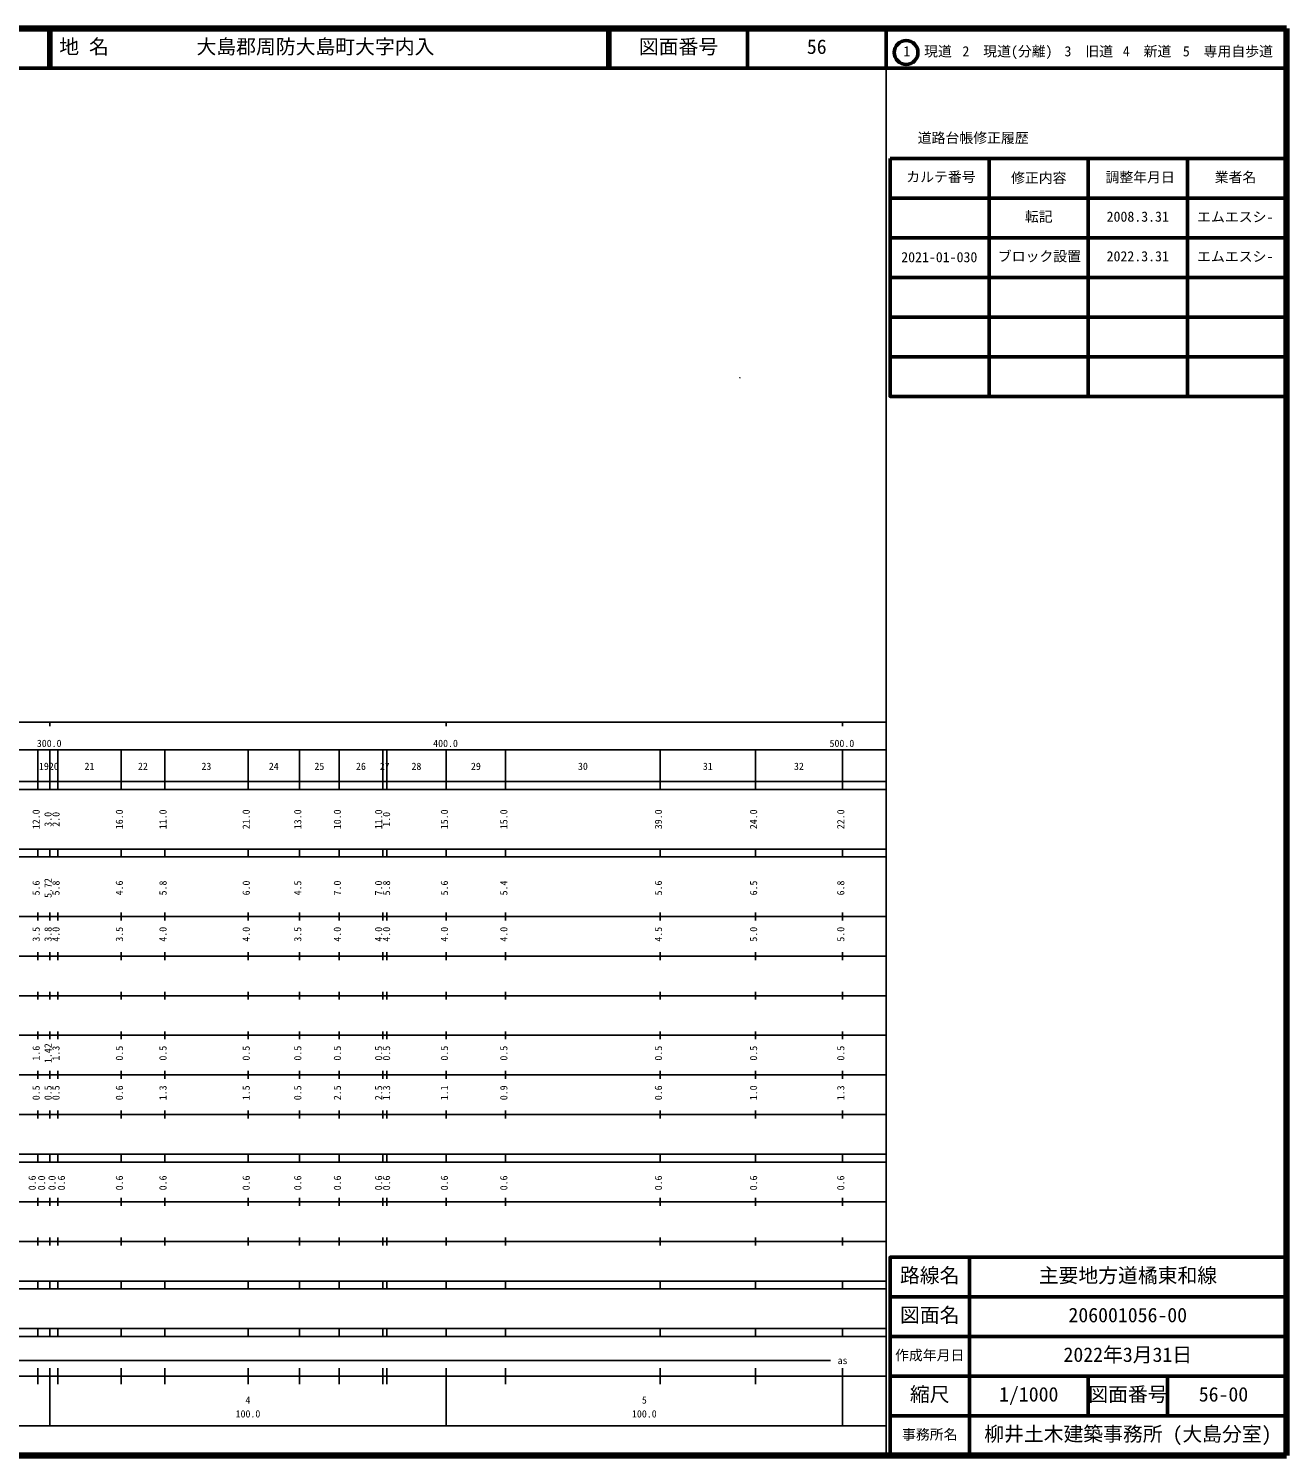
# Model space of a CAD drawing. Units: millimetres on the paper. Extents: x 40 to 680, y 20 to 380.
# Drawn here: x 362.6 to 680, y 20 to 380 of the extents above; entities that cross this region are included whole.
import ezdxf
from ezdxf.enums import TextEntityAlignment as Align

# ---------------------------------------------------------------- set-up
doc = ezdxf.new("R2010")
doc.units = ezdxf.units.MM
for name, color, linetype, lineweight in [('M-BMK-HTXT', 7, 'Continuous', 13), ('M-TTL', 2, 'Continuous', 140), ('M-TTL-BAND', 7, 'Continuous', 25), ('M-TTL-FRAM', 2, 'Continuous', 50), ('M-TTL-LINE', 7, 'Continuous', 50)]:
    doc.layers.add(name, color=color, linetype=linetype, lineweight=lineweight)
doc.layers.add('M-TTL-TXT', color=7, linetype='Continuous')
doc.styles.add('ＭＳ ゴシック', font='')
doc.styles.get('ＭＳ ゴシック').set_extended_font_data('MS Gothic')

msp = doc.modelspace()

# ---------------------------------------------------------------- linework, layer by layer
at = {"layer": 'M-BMK-HTXT'}
for radius in [0.0313, 0.025, 0.0188, 0.0125, 0.0063]:
    msp.add_circle((542.128, 291.894), radius, dxfattribs=at)
at = {"layer": 'M-TTL'}
for p, q in [((680, 380), (40, 380)), ((680, 20), (680, 380)), ((40, 20), (680, 20))]:
    msp.add_line(p, q, dxfattribs=at)
at = {"layer": 'M-TTL-BAND'}
for p, q in [((579, 20), (579, 370)), ((40, 205), (579, 205)), ((368, 205), (368, 204)), ((468, 205), (468, 204)), ((568, 205), (568, 204)), ((68, 198), (579, 198)), ((365, 188), (365, 198)), ((368, 188), (368, 198)), ((370, 188), (370, 198)), ((386, 188), (386, 198)), ((397, 188), (397, 198)), ((418, 188), (418, 198)), ((431, 188), (431, 198)), ((441, 188), (441, 198)), ((452, 188), (452, 198)), ((453, 188), (453, 198)), ((468, 188), (468, 198)), ((483, 188), (483, 198)), ((522, 188), (522, 198)), ((546, 188), (546, 198)), ((568, 188), (568, 198)), ((40, 190), (579, 190)), ((40, 188), (579, 188)), ((40, 173), (579, 173)), ((365, 171), (365, 173)), ((368, 171), (368, 173)), ((370, 171), (370, 173)), ((386, 171), (386, 173)), ((397, 171), (397, 173)), ((418, 171), (418, 173)), ((431, 171), (431, 173)), ((441, 171), (441, 173)), ((452, 171), (452, 173)), ((453, 171), (453, 173)), ((468, 171), (468, 173)), ((483, 171), (483, 173)), ((522, 171), (522, 173)), ((546, 171), (546, 173)), ((568, 171), (568, 173)), ((40, 171), (579, 171)), ((40, 156), (579, 156)), ((365, 155), (365, 157)), ((368, 155), (368, 157)), ((370, 155), (370, 157)), ((386, 155), (386, 157)), ((397, 155), (397, 157)), ((418, 155), (418, 157)), ((431, 155), (431, 157)), ((441, 155), (441, 157)), ((452, 155), (452, 157)), ((453, 155), (453, 157)), ((468, 155), (468, 157)), ((483, 155), (483, 157)), ((522, 155), (522, 157)), ((546, 155), (546, 157)), ((568, 155), (568, 157)), ((46, 146), (579, 146)), ((365, 145), (365, 147)), ((368, 145), (368, 147)), ((370, 145), (370, 147)), ((386, 145), (386, 147)), ((397, 145), (397, 147)), ((418, 145), (418, 147)), ((431, 145), (431, 147)), ((441, 145), (441, 147)), ((452, 145), (452, 147)), ((453, 145), (453, 147)), ((468, 145), (468, 147)), ((483, 145), (483, 147)), ((522, 145), (522, 147)), ((546, 145), (546, 147)), ((568, 145), (568, 147)), ((365, 135), (365, 137)), ((368, 135), (368, 137)), ((370, 135), (370, 137)), ((386, 135), (386, 137)), ((397, 135), (397, 137)), ((418, 135), (418, 137)), ((431, 135), (431, 137)), ((441, 135), (441, 137)), ((452, 135), (452, 137)), ((453, 135), (453, 137)), ((468, 135), (468, 137)), ((483, 135), (483, 137)), ((522, 135), (522, 137)), ((546, 135), (546, 137)), ((568, 135), (568, 137)), ((52, 136), (579, 136)), ((46, 126), (579, 126)), ((365, 125), (365, 127)), ((368, 125), (368, 127)), ((370, 125), (370, 127)), ((386, 125), (386, 127)), ((397, 125), (397, 127)), ((418, 125), (418, 127)), ((431, 125), (431, 127)), ((441, 125), (441, 127)), ((452, 125), (452, 127)), ((453, 125), (453, 127)), ((468, 125), (468, 127)), ((483, 125), (483, 127)), ((522, 125), (522, 127)), ((546, 125), (546, 127)), ((568, 125), (568, 127)), ((52, 116), (579, 116)), ((365, 115), (365, 117)), ((368, 115), (368, 117)), ((370, 115), (370, 117)), ((386, 115), (386, 117)), ((397, 115), (397, 117)), ((418, 115), (418, 117)), ((431, 115), (431, 117)), ((441, 115), (441, 117)), ((452, 115), (452, 117)), ((453, 115), (453, 117)), ((468, 115), (468, 117)), ((483, 115), (483, 117)), ((522, 115), (522, 117)), ((546, 115), (546, 117)), ((568, 115), (568, 117)), ((46, 106), (579, 106)), ((365, 105), (365, 107)), ((368, 105), (368, 107)), ((370, 105), (370, 107)), ((386, 105), (386, 107)), ((397, 105), (397, 107)), ((418, 105), (418, 107)), ((431, 105), (431, 107)), ((441, 105), (441, 107)), ((452, 105), (452, 107)), ((453, 105), (453, 107)), ((468, 105), (468, 107)), ((483, 105), (483, 107)), ((522, 105), (522, 107)), ((546, 105), (546, 107)), ((568, 105), (568, 107)), ((40, 96), (579, 96)), ((40, 94), (579, 94)), ((365, 94), (365, 96)), ((368, 94), (368, 96)), ((370, 94), (370, 96)), ((386, 94), (386, 96)), ((397, 94), (397, 96)), ((418, 94), (418, 96)), ((431, 94), (431, 96)), ((441, 94), (441, 96)), ((452, 94), (452, 96)), ((453, 94), (453, 96)), ((468, 94), (468, 96)), ((483, 94), (483, 96)), ((522, 94), (522, 96)), ((546, 94), (546, 96)), ((568, 94), (568, 96)), ((49, 84), (579, 84)), ((365, 83), (365, 85)), ((368, 83), (368, 85)), ((370, 83), (370, 85)), ((386, 83), (386, 85)), ((397, 83), (397, 85)), ((418, 83), (418, 85)), ((431, 83), (431, 85)), ((441, 83), (441, 85)), ((452, 83), (452, 85)), ((453, 83), (453, 85)), ((468, 83), (468, 85)), ((483, 83), (483, 85)), ((522, 83), (522, 85)), ((546, 83), (546, 85)), ((568, 83), (568, 85)), ((40, 74), (579, 74)), ((365, 73), (365, 75)), ((368, 73), (368, 75)), ((370, 73), (370, 75)), ((386, 73), (386, 75)), ((397, 73), (397, 75)), ((418, 73), (418, 75)), ((431, 73), (431, 75)), ((441, 73), (441, 75)), ((452, 73), (452, 75)), ((453, 73), (453, 75)), ((468, 73), (468, 75)), ((483, 73), (483, 75)), ((522, 73), (522, 75)), ((546, 73), (546, 75)), ((568, 73), (568, 75)), ((40, 64), (579, 64)), ((40, 62), (579, 62)), ((365, 62), (365, 64)), ((368, 62), (368, 64)), ((370, 62), (370, 64)), ((386, 62), (386, 64)), ((397, 62), (397, 64)), ((418, 62), (418, 64)), ((431, 62), (431, 64)), ((441, 62), (441, 64)), ((452, 62), (452, 64)), ((453, 62), (453, 64)), ((468, 62), (468, 64)), ((483, 62), (483, 64)), ((522, 62), (522, 64)), ((546, 62), (546, 64)), ((568, 62), (568, 64)), ((40, 52), (579, 52)), ((365, 50), (365, 52)), ((368, 50), (368, 52)), ((370, 50), (370, 52)), ((386, 50), (386, 52)), ((397, 50), (397, 52)), ((418, 50), (418, 52)), ((431, 50), (431, 52)), ((441, 50), (441, 52)), ((452, 50), (452, 52)), ((453, 50), (453, 52)), ((468, 50), (468, 52)), ((483, 50), (483, 52)), ((522, 50), (522, 52)), ((546, 50), (546, 52)), ((568, 50), (568, 52)), ((40, 50), (579, 50)), ((71, 44), (565, 44)), ((40, 40), (579, 40)), ((365, 38), (365, 42)), ((368, 27.5), (368, 42)), ((370, 38), (370, 42)), ((386, 38), (386, 42)), ((397, 38), (397, 42)), ((418, 38), (418, 42)), ((431, 38), (431, 42)), ((441, 38), (441, 42)), ((452, 38), (452, 42)), ((453, 38), (453, 42)), ((468, 27.5), (468, 42)), ((483, 38), (483, 42)), ((522, 38), (522, 42)), ((546, 38), (546, 42)), ((568, 27.5), (568, 42)), ((68, 27.5), (579, 27.5))]:
    msp.add_line(p, q, dxfattribs=at)
at = {"layer": 'M-TTL-FRAM'}
msp.add_line((580, 347.197), (680, 347.197), dxfattribs=at)
for points in [[(580, 347.197), (580, 287.197), (680, 287.197)], [(680, 70), (580, 70), (580, 20)]]:
    msp.add_lwpolyline(points, dxfattribs=at)
at = {"layer": 'M-TTL-LINE'}
for p, q in [((367.75, 380), (367.75, 370)), ((368.25, 380), (368.25, 370)), ((508.747, 380), (508.747, 370)), ((509.247, 380), (509.247, 370)), ((543.996, 380), (543.996, 370)), ((579, 380), (579, 370)), ((40, 370), (680, 370)), ((605, 347.197), (605, 287.197)), ((630, 347.197), (630, 287.197)), ((655, 347.197), (655, 287.197)), ((580, 337.197), (680, 337.197)), ((580, 327.197), (680, 327.197)), ((580, 317.197), (680, 317.197)), ((580, 307.197), (680, 307.197)), ((580, 297.197), (680, 297.197)), ((600, 70), (600, 20)), ((680, 60), (580, 60)), ((680, 50), (580, 50)), ((680, 40), (580, 40)), ((630, 40), (630, 30)), ((650, 40), (650, 30)), ((680, 30), (580, 30))]:
    msp.add_line(p, q, dxfattribs=at)
msp.add_circle((584.031, 373.958), 3, dxfattribs=at)

# ---------------------------------------------------------------- texts
at = {"layer": 'M-TTL-BAND', "style": 'ＭＳ ゴシック'}
for s, p in [('300.0', (364.719, 198.195)), ('400.0', (464.719, 198.195)), ('500.0', (564.719, 198.195)), ('19', (365.25, 192.405)), ('20', (367.75, 192.405)), ('21', (376.75, 192.405)), ('22', (390.25, 192.405)), ('23', (406.25, 192.405)), ('24', (423.25, 192.405)), ('25', (434.75, 192.405)), ('26', (445.25, 192.405)), ('27', (451.25, 192.405)), ('28', (459.25, 192.405)), ('29', (474.25, 192.405)), ('30', (501.25, 192.405)), ('31', (532.75, 192.405)), ('32', (555.75, 192.405)), ('as', (566.75, 42.5)), ('4', (417.375, 32.523)), ('5', (517.375, 32.523)), ('100.0', (414.875, 29.033)), ('100.0', (514.875, 29.033))]:
    msp.add_text(s, height=1.833, dxfattribs=at).set_placement(p, align=Align.BOTTOM_LEFT)
for s, p in [('12.0', (366, 178)), ('3.0', (369, 178.625)), ('2.0', (371, 178.625)), ('16.0', (387, 178)), ('11.0', (398, 178)), ('21.0', (419, 178)), ('13.0', (432, 178)), ('10.0', (442, 178)), ('11.0', (452.4, 178)), ('1.0', (454.4, 178.625)), ('15.0', (469, 178)), ('15.0', (484, 178)), ('39.0', (523, 178)), ('24.0', (547, 178)), ('22.0', (569, 178)), ('5.6', (366, 161.299)), ('5.72', (369, 160.674)), ('5.8', (371, 161.299)), ('4.6', (387, 161.299)), ('5.8', (398, 161.299)), ('6.0', (419, 161.299)), ('4.5', (432, 161.299)), ('7.0', (442, 161.299)), ('7.0', (452.4, 161.299)), ('5.8', (454.4, 161.299)), ('5.6', (469, 161.299)), ('5.4', (484, 161.299)), ('5.6', (523, 161.299)), ('6.5', (547, 161.299)), ('6.8', (569, 161.299)), ('3.5', (366, 149.625)), ('3.8', (369, 149.625)), ('4.0', (371, 149.625)), ('3.5', (387, 149.625)), ('4.0', (398, 149.625)), ('4.0', (419, 149.625)), ('3.5', (432, 149.625)), ('4.0', (442, 149.625)), ('4.0', (452.4, 149.625)), ('4.0', (454.4, 149.625)), ('4.0', (469, 149.625)), ('4.0', (484, 149.625)), ('4.5', (523, 149.625)), ('5.0', (547, 149.625)), ('5.0', (569, 149.625)), ('1.6', (366, 119.625)), ('1.42', (369, 119)), ('1.3', (371, 119.625)), ('0.5', (387, 119.625)), ('0.5', (398, 119.625)), ('0.5', (419, 119.625)), ('0.5', (432, 119.625)), ('0.5', (442, 119.625)), ('0.5', (452.4, 119.625)), ('0.5', (454.4, 119.625)), ('0.5', (469, 119.625)), ('0.5', (484, 119.625)), ('0.5', (523, 119.625)), ('0.5', (547, 119.625)), ('0.5', (569, 119.625)), ('0.5', (366, 109.625)), ('0.5', (369, 109.625)), ('0.5', (371, 109.625)), ('0.6', (387, 109.625)), ('1.3', (398, 109.625)), ('1.5', (419, 109.625)), ('0.5', (432, 109.625)), ('2.5', (442, 109.625)), ('2.5', (452.4, 109.625)), ('1.3', (454.4, 109.625)), ('1.1', (469, 109.625)), ('0.9', (484, 109.625)), ('0.6', (523, 109.625)), ('1.0', (547, 109.625)), ('1.3', (569, 109.625)), ('0.6', (365, 86.889)), ('0.0', (367.37, 86.889)), ('0.0', (370, 86.889)), ('0.6', (372.37, 86.889)), ('0.6', (387, 86.889)), ('0.6', (398, 86.889)), ('0.6', (419, 86.889)), ('0.6', (432, 86.889)), ('0.6', (442, 86.889)), ('0.6', (452.4, 86.889)), ('0.6', (454.4, 86.889)), ('0.6', (469, 86.889)), ('0.6', (484, 86.889)), ('0.6', (523, 86.889)), ('0.6', (547, 86.889)), ('0.6', (569, 86.889))]:
    msp.add_text(s, height=1.833, rotation=90, dxfattribs=at).set_placement(p, align=Align.BOTTOM_LEFT)
at = {"layer": 'M-TTL-TXT', "style": 'ＭＳ ゴシック'}
for s, height, p in [('地 名', 3.666, (370.38, 372.5)), ('大島郡周防大島町大字内入', 3.666, (405.024, 372.5)), ('図面番号', 3.666, (516.621, 372.5)), ('56', 3.666, (558.996, 372.5)), ('1\u3000現道', 2.566, (583.323, 372.208)), ('2\u3000現道(分離)', 2.566, (598.244, 372.208)), ('3\u3000旧道', 2.566, (623.996, 372.208)), ('4\u3000新道', 2.566, (638.699, 372.208)), ('5\u3000専用自歩道', 2.566, (653.853, 372.208)), ('道路台帳修正履歴', 2.566, (586.968, 350.363)), ('カルテ番号', 2.566, (584.089, 340.527)), ('修正内容', 2.566, (610.509, 340.273)), ('調整年月日', 2.566, (634.339, 340.447)), ('業者名', 2.566, (661.884, 340.447)), ('転記', 2.566, (614, 330.495)), ('2008.3.31', 2.566, (634.625, 330.495)), ('エムエスシ-', 2.566, (657.452, 330.439)), ('ブロック設置', 2.566, (607.175, 320.495)), ('2021-01-030', 2.566, (582.809, 320.276)), ('2022.3.31', 2.566, (634.625, 320.495)), ('エムエスシ-', 2.566, (657.452, 320.439)), ('路線名', 3.666, (582.5, 62.5)), ('路線名', 3.666, (582.5, 62.5)), ('主要地方道橘東和線', 3.666, (617.5, 62.5)), ('図面名', 3.666, (582.5, 52.5)), ('図面名', 3.666, (582.5, 52.5)), ('206001056-00', 3.666, (625, 52.5)), ('作成年月日', 2.566, (581.25, 43.25)), ('作成年月日', 2.566, (581.25, 43.25)), ('2022年3月31日', 3.666, (623.75, 42.5)), ('縮尺', 3.666, (585, 32.5)), ('縮尺', 3.666, (585, 32.5)), ('1/1000', 3.666, (607.5, 32.5)), ('図面番号', 3.666, (630, 32.5)), ('図面番号', 3.666, (630, 32.5)), ('56-00', 3.666, (657.875, 32.5)), ('事務所名', 2.566, (583, 23.25)), ('事務所名', 2.566, (583, 23.25)), ('柳井土木建築事務所 (大島分室)', 3.666, (603.75, 22.5))]:
    msp.add_text(s, height=height, dxfattribs=at).set_placement(p, align=Align.BOTTOM_LEFT)

doc.saveas('drawing.dxf')
